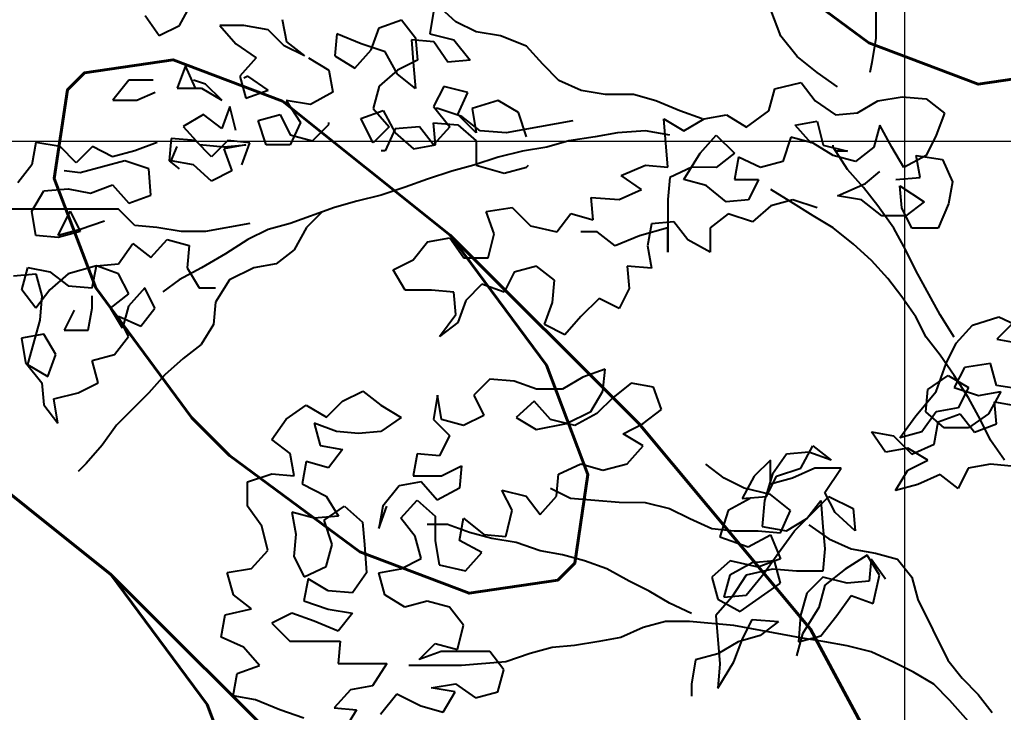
# Model space of a CAD drawing. Header units: millimetres. Extents: x 684983 to 685377, y 990360 to 990509.
# Drawn here: x 685003.382 to 685004.084, y 990443.63 to 990444.125 of the extents above; entities that cross this region are included whole.
import ezdxf

# ---------------------------------------------------------------- set-up
doc = ezdxf.new("R2010")
doc.units = ezdxf.units.MM
doc.layers.add('grid', color=8, linetype='Continuous', lineweight=9)
doc.layers.add('GRID LEVELS', color=7, linetype='Continuous', lineweight=13)
doc.layers.add('TEAK', color=7, linetype='Continuous')
doc.styles.get("Standard").update_dxf_attribs({"font": 'RomanS'})

# ---------------------------------------------------------------- blocks, each defined once
blk = doc.blocks.new('A$C25655A80')
at = {"color": 62}
for p, q in [((-0.36371, 1.73452), (-0.36374, 1.69703)), ((-0.69539, 1.7031), (-0.68864, 1.71559)), ((-0.57425, 1.71068), (-0.57619, 1.69915)), ((-0.56368, 1.7049), (-0.57233, 1.7126)), ((-0.40892, 1.69803), (-0.41372, 1.71053)), ((-0.71172, 1.70792), (-0.705, 1.6983)), ((-0.64636, 1.70594), (-0.64444, 1.69537)), ((-0.60022, 1.70205), (-0.58964, 1.70589)), ((-0.58964, 1.70589), (-0.58292, 1.69723)), ((-0.705, 1.6983), (-0.69539, 1.7031)), ((-0.67616, 1.70308), (-0.66848, 1.69443)), ((-0.66462, 1.70307), (-0.67616, 1.70308)), ((-0.65309, 1.70114), (-0.66462, 1.70307)), ((-0.64541, 1.69344), (-0.65309, 1.70114)), ((-0.60407, 1.69148), (-0.60022, 1.70205)), ((-0.55408, 1.70009), (-0.56368, 1.7049)), ((-0.62041, 1.69919), (-0.62138, 1.68862)), ((-0.60888, 1.69437), (-0.62041, 1.69919)), ((-0.57427, 1.6953), (-0.58484, 1.69627)), ((-0.58484, 1.69627), (-0.58389, 1.68377)), ((-0.58292, 1.69723), (-0.58197, 1.68666)), ((-0.57619, 1.69915), (-0.56465, 1.69625)), ((-0.56465, 1.69625), (-0.55697, 1.68663)), ((-0.54254, 1.69816), (-0.55408, 1.70009)), ((-0.53005, 1.69334), (-0.54254, 1.69816)), ((-0.40124, 1.68841), (-0.40892, 1.69803)), ((-0.36374, 1.69703), (-0.36567, 1.6855)), ((-0.66848, 1.69443), (-0.65887, 1.68769)), ((-0.6358, 1.68863), (-0.64541, 1.69344)), ((-0.64444, 1.69537), (-0.6358, 1.68863)), ((-0.61177, 1.68284), (-0.60407, 1.69148)), ((-0.59734, 1.69052), (-0.60888, 1.69437)), ((-0.56755, 1.68568), (-0.57427, 1.6953)), ((-0.52237, 1.68468), (-0.53005, 1.69334)), ((-0.65887, 1.68769), (-0.66657, 1.67904)), ((-0.63388, 1.68767), (-0.62427, 1.68189)), ((-0.62138, 1.68862), (-0.61177, 1.68284)), ((-0.59159, 1.67994), (-0.59734, 1.69052)), ((-0.58197, 1.68666), (-0.59158, 1.68186)), ((-0.55697, 1.68663), (-0.56755, 1.68568)), ((-0.39163, 1.68071), (-0.40124, 1.68841)), ((-0.69252, 1.68387), (-0.69637, 1.6733)), ((-0.68772, 1.6733), (-0.69252, 1.68387)), ((-0.62427, 1.68189), (-0.62236, 1.67131)), ((-0.59158, 1.68186), (-0.60024, 1.67418)), ((-0.58389, 1.68377), (-0.58294, 1.6732)), ((-0.51468, 1.67698), (-0.52237, 1.68468)), ((-0.36567, 1.6855), (-0.36664, 1.68069)), ((-0.71944, 1.67717), (-0.72714, 1.66756)), ((-0.70791, 1.67716), (-0.71944, 1.67717)), ((-0.68291, 1.67521), (-0.68868, 1.67714)), ((-0.66657, 1.67904), (-0.66369, 1.66847)), ((-0.66272, 1.67904), (-0.66465, 1.67808)), ((-0.65312, 1.6723), (-0.66272, 1.67904)), ((-0.58294, 1.6732), (-0.59159, 1.67994)), ((-0.50411, 1.67217), (-0.51468, 1.67698)), ((-0.38203, 1.67398), (-0.39163, 1.68071)), ((-0.69637, 1.6733), (-0.68484, 1.67329)), ((-0.68484, 1.67329), (-0.67523, 1.66752)), ((-0.67523, 1.66752), (-0.68291, 1.67521)), ((-0.66369, 1.66847), (-0.65312, 1.6723)), ((-0.60024, 1.67418), (-0.60314, 1.6636)), ((-0.56948, 1.67415), (-0.5743, 1.66454)), ((-0.55795, 1.67125), (-0.56948, 1.67415)), ((-0.41472, 1.66247), (-0.41183, 1.67304)), ((-0.41183, 1.67304), (-0.39933, 1.67591)), ((-0.39933, 1.67591), (-0.39261, 1.66726)), ((-0.72714, 1.66756), (-0.7156, 1.66755)), ((-0.7156, 1.66755), (-0.70695, 1.67139)), ((-0.62236, 1.67131), (-0.63293, 1.66555)), ((-0.56276, 1.66068), (-0.55795, 1.67125)), ((-0.49258, 1.67023), (-0.50411, 1.67217)), ((-0.47912, 1.67022), (-0.49258, 1.67023)), ((-0.46855, 1.66733), (-0.47912, 1.67022)), ((-0.36281, 1.66723), (-0.35127, 1.66914)), ((-0.35127, 1.66914), (-0.33974, 1.66817)), ((-0.33974, 1.66817), (-0.33109, 1.66143)), ((-0.67139, 1.66463), (-0.67524, 1.65406)), ((-0.66851, 1.65309), (-0.67139, 1.66463)), ((-0.64447, 1.66749), (-0.63775, 1.65691)), ((-0.63293, 1.66555), (-0.64447, 1.66749)), ((-0.60314, 1.6636), (-0.59545, 1.65495)), ((-0.5743, 1.66454), (-0.56661, 1.65492)), ((-0.57237, 1.66358), (-0.57334, 1.66358)), ((-0.56084, 1.65972), (-0.57237, 1.66358)), ((-0.54353, 1.6674), (-0.55603, 1.66356)), ((-0.55603, 1.66356), (-0.55412, 1.65202)), ((-0.53392, 1.66162), (-0.54353, 1.6674)), ((-0.45702, 1.66251), (-0.46855, 1.66733)), ((-0.39261, 1.66726), (-0.383, 1.66052)), ((-0.37243, 1.66147), (-0.36281, 1.66723)), ((-0.68389, 1.66079), (-0.69351, 1.65504)), ((-0.67524, 1.65406), (-0.68389, 1.66079)), ((-0.65794, 1.65789), (-0.64736, 1.66076)), ((-0.64736, 1.66076), (-0.64256, 1.65114)), ((-0.60891, 1.6588), (-0.59833, 1.66264)), ((-0.60315, 1.64726), (-0.60891, 1.6588)), ((-0.59833, 1.66264), (-0.59257, 1.65206)), ((-0.55412, 1.65202), (-0.56276, 1.66068)), ((-0.5522, 1.65298), (-0.56084, 1.65972)), ((-0.53009, 1.65008), (-0.53392, 1.66162)), ((-0.46471, 1.65867), (-0.45511, 1.65289)), ((-0.46281, 1.6356), (-0.46471, 1.65867)), ((-0.44645, 1.65865), (-0.45702, 1.66251)), ((-0.45511, 1.65289), (-0.44549, 1.65865)), ((-0.44549, 1.65865), (-0.43491, 1.66057)), ((-0.43491, 1.66057), (-0.4253, 1.65479)), ((-0.4253, 1.65479), (-0.41472, 1.66247)), ((-0.383, 1.66052), (-0.37243, 1.66147)), ((-0.33109, 1.66143), (-0.33494, 1.65086)), ((-0.69351, 1.65504), (-0.68582, 1.64638)), ((-0.6541, 1.64635), (-0.65794, 1.65789)), ((-0.63775, 1.65691), (-0.64257, 1.64634)), ((-0.63199, 1.64825), (-0.62429, 1.65593)), ((-0.62429, 1.65593), (-0.62429, 1.65689)), ((-0.59545, 1.65495), (-0.60315, 1.64726)), ((-0.59257, 1.65398), (-0.59739, 1.64341)), ((-0.58103, 1.65493), (-0.59257, 1.65398)), ((-0.57431, 1.64627), (-0.58103, 1.65493)), ((-0.56661, 1.65492), (-0.57431, 1.64627)), ((-0.5743, 1.65685), (-0.56277, 1.65588)), ((-0.57335, 1.64627), (-0.5743, 1.65685)), ((-0.56277, 1.65588), (-0.55412, 1.64818)), ((-0.50797, 1.65775), (-0.5397, 1.65201)), ((-0.40223, 1.65573), (-0.39166, 1.65764)), ((-0.39455, 1.64707), (-0.40223, 1.65573)), ((-0.39166, 1.65764), (-0.38878, 1.6461)), ((-0.36186, 1.65569), (-0.36475, 1.64512)), ((-0.3561, 1.64511), (-0.36186, 1.65569)), ((-0.69928, 1.64927), (-0.70025, 1.6387)), ((-0.68774, 1.6483), (-0.69928, 1.64927)), ((-0.64256, 1.65114), (-0.63199, 1.64825)), ((-0.59257, 1.65206), (-0.58393, 1.64436)), ((-0.5397, 1.65201), (-0.5522, 1.65298)), ((-0.49741, 1.65005), (-0.5099, 1.64814)), ((-0.48683, 1.65196), (-0.49741, 1.65005)), ((-0.47337, 1.65291), (-0.48683, 1.65196)), ((-0.46184, 1.65098), (-0.47337, 1.65291)), ((-0.44742, 1.64231), (-0.43973, 1.65096)), ((-0.43973, 1.65096), (-0.43108, 1.6423)), ((-0.40416, 1.64996), (-0.40801, 1.63843)), ((-0.39359, 1.64707), (-0.40416, 1.64996)), ((-0.33494, 1.65086), (-0.33976, 1.64125)), ((-0.76369, 1.64741), (-0.76562, 1.63684)), ((-0.75215, 1.64548), (-0.76369, 1.64741)), ((-0.74447, 1.63778), (-0.75215, 1.64548)), ((-0.73677, 1.64546), (-0.74447, 1.63778)), ((-0.72717, 1.64065), (-0.73677, 1.64546)), ((-0.70601, 1.64736), (-0.71659, 1.64352)), ((-0.69929, 1.6387), (-0.6964, 1.64543)), ((-0.68006, 1.6406), (-0.68774, 1.6483)), ((-0.68582, 1.64638), (-0.67429, 1.6454)), ((-0.67236, 1.64829), (-0.68006, 1.6406)), ((-0.66371, 1.64636), (-0.67429, 1.64444)), ((-0.67429, 1.6454), (-0.66371, 1.64636)), ((-0.67429, 1.64444), (-0.67045, 1.63387)), ((-0.66179, 1.64732), (-0.67236, 1.64829)), ((-0.66565, 1.63675), (-0.66179, 1.64732)), ((-0.64257, 1.64634), (-0.6541, 1.64635)), ((-0.58393, 1.64436), (-0.57335, 1.64627)), ((-0.55412, 1.64818), (-0.55413, 1.63664)), ((-0.52048, 1.64526), (-0.53202, 1.64335)), ((-0.5099, 1.64814), (-0.52048, 1.64526)), ((-0.38398, 1.64129), (-0.39359, 1.64707)), ((-0.38878, 1.6461), (-0.37725, 1.64321)), ((-0.38398, 1.64514), (-0.38398, 1.6461)), ((-0.37726, 1.63456), (-0.38398, 1.64514)), ((-0.36475, 1.64512), (-0.37341, 1.6384)), ((-0.35034, 1.6355), (-0.3561, 1.64511)), ((-0.71659, 1.64352), (-0.72717, 1.64065)), ((-0.59739, 1.64341), (-0.59931, 1.64341)), ((-0.54356, 1.64048), (-0.5551, 1.63664)), ((-0.53202, 1.64335), (-0.54356, 1.64048)), ((-0.45513, 1.62982), (-0.44742, 1.64231)), ((-0.43108, 1.6423), (-0.43974, 1.63558)), ((-0.42916, 1.64037), (-0.43109, 1.6298)), ((-0.41859, 1.63556), (-0.42916, 1.64037)), ((-0.37341, 1.6384), (-0.38398, 1.64129)), ((-0.37725, 1.64321), (-0.38302, 1.64322)), ((-0.33976, 1.64125), (-0.35034, 1.6355)), ((-0.34457, 1.64126), (-0.33207, 1.63932)), ((-0.34265, 1.63068), (-0.34457, 1.64126)), ((-0.76562, 1.63684), (-0.77236, 1.62819)), ((-0.7214, 1.63872), (-0.74255, 1.63297)), ((-0.70987, 1.63486), (-0.7214, 1.63872)), ((-0.70892, 1.62237), (-0.70987, 1.63486)), ((-0.70025, 1.6387), (-0.69545, 1.63485)), ((-0.68872, 1.63677), (-0.69929, 1.6387)), ((-0.68007, 1.62907), (-0.68872, 1.63677)), ((-0.5551, 1.63664), (-0.56567, 1.63377)), ((-0.55413, 1.63664), (-0.54068, 1.63279)), ((-0.54068, 1.63279), (-0.5301, 1.63566)), ((-0.5301, 1.63566), (-0.52914, 1.63662)), ((-0.48493, 1.63177), (-0.47339, 1.63657)), ((-0.47339, 1.63657), (-0.46281, 1.6356)), ((-0.45128, 1.63559), (-0.46185, 1.63079)), ((-0.43974, 1.63558), (-0.45128, 1.63559)), ((-0.40801, 1.63843), (-0.41859, 1.63556)), ((-0.33207, 1.63932), (-0.32727, 1.62875)), ((-0.74255, 1.63297), (-0.75024, 1.63394)), ((-0.67045, 1.63387), (-0.68007, 1.62907)), ((-0.56567, 1.63377), (-0.57721, 1.62994)), ((-0.47532, 1.62504), (-0.48493, 1.63177)), ((-0.46185, 1.63079), (-0.46283, 1.62022)), ((-0.36957, 1.6259), (-0.37726, 1.63456)), ((-0.36861, 1.62782), (-0.36188, 1.63358)), ((-0.35419, 1.62973), (-0.34265, 1.63068)), ((-0.73776, 1.62335), (-0.72718, 1.62719)), ((-0.72718, 1.62719), (-0.71949, 1.61853)), ((-0.58779, 1.6261), (-0.59933, 1.62227)), ((-0.57721, 1.62994), (-0.58779, 1.6261)), ((-0.44455, 1.62693), (-0.45513, 1.62982)), ((-0.43495, 1.61923), (-0.44455, 1.62693)), ((-0.43109, 1.6298), (-0.41956, 1.62979)), ((-0.41956, 1.62979), (-0.42437, 1.62018)), ((-0.38207, 1.62207), (-0.36861, 1.62782)), ((-0.36285, 1.61724), (-0.36957, 1.6259)), ((-0.35227, 1.62685), (-0.34074, 1.61914)), ((-0.35132, 1.61627), (-0.35227, 1.62685)), ((-0.32727, 1.62875), (-0.32921, 1.61817)), ((-0.76564, 1.61473), (-0.75986, 1.62433)), ((-0.75986, 1.62433), (-0.74833, 1.62529)), ((-0.74833, 1.62529), (-0.73776, 1.62335)), ((-0.71949, 1.61853), (-0.70892, 1.62237)), ((-0.59933, 1.62227), (-0.61087, 1.61939)), ((-0.49935, 1.62121), (-0.4859, 1.62024)), ((-0.4984, 1.61064), (-0.49935, 1.62121)), ((-0.4859, 1.62024), (-0.47532, 1.62504)), ((-0.40419, 1.6192), (-0.4138, 1.62498)), ((-0.37054, 1.62013), (-0.38207, 1.62207)), ((-0.62144, 1.61652), (-0.6426, 1.60885)), ((-0.61087, 1.61939), (-0.62144, 1.61652)), ((-0.54935, 1.61453), (-0.53685, 1.61644)), ((-0.53685, 1.61644), (-0.52821, 1.60778)), ((-0.46283, 1.62022), (-0.46285, 1.59522)), ((-0.42437, 1.62018), (-0.43495, 1.61923)), ((-0.4138, 1.61729), (-0.42246, 1.60961)), ((-0.40323, 1.62016), (-0.4138, 1.61729)), ((-0.39362, 1.61246), (-0.40419, 1.6192)), ((-0.39169, 1.61631), (-0.40323, 1.62016)), ((-0.36093, 1.61243), (-0.37054, 1.62013)), ((-0.35517, 1.60666), (-0.36285, 1.61724)), ((-0.34652, 1.60665), (-0.35132, 1.61627)), ((-0.34074, 1.61914), (-0.3494, 1.61242)), ((-0.32921, 1.61817), (-0.33402, 1.60664)), ((-0.7243, 1.61565), (-0.77621, 1.6157)), ((-0.76373, 1.60319), (-0.76564, 1.61473)), ((-0.75315, 1.60318), (-0.74738, 1.61471)), ((-0.74738, 1.61471), (-0.74258, 1.60509)), ((-0.71662, 1.60795), (-0.7243, 1.61565)), ((-0.62721, 1.6146), (-0.63491, 1.60692)), ((-0.54551, 1.60395), (-0.54935, 1.61453)), ((-0.51571, 1.60489), (-0.50897, 1.61353)), ((-0.50897, 1.61353), (-0.4984, 1.61064)), ((-0.43399, 1.61346), (-0.44265, 1.60674)), ((-0.42246, 1.60961), (-0.43399, 1.61346)), ((-0.38401, 1.60669), (-0.39362, 1.61246)), ((-0.3494, 1.61242), (-0.36093, 1.61243)), ((-0.73104, 1.60989), (-0.74258, 1.60605)), ((-0.70605, 1.60698), (-0.71662, 1.60795)), ((-0.69451, 1.60505), (-0.70605, 1.60698)), ((-0.66183, 1.60886), (-0.68298, 1.60504)), ((-0.6426, 1.60885), (-0.65318, 1.60597)), ((-0.63491, 1.60692), (-0.64069, 1.59635)), ((-0.52821, 1.60778), (-0.51571, 1.60489)), ((-0.46284, 1.60676), (-0.4763, 1.60293)), ((-0.47053, 1.60869), (-0.47246, 1.59812)), ((-0.45995, 1.60964), (-0.47053, 1.60869)), ((-0.46285, 1.59522), (-0.46284, 1.60676)), ((-0.45323, 1.60098), (-0.45995, 1.60964)), ((-0.44265, 1.60674), (-0.44266, 1.59521)), ((-0.37441, 1.59899), (-0.38401, 1.60669)), ((-0.34941, 1.59608), (-0.35517, 1.60666)), ((-0.33402, 1.60664), (-0.34652, 1.60665)), ((-0.75316, 1.60222), (-0.76373, 1.60319)), ((-0.74258, 1.60509), (-0.75316, 1.60222)), ((-0.74258, 1.60605), (-0.75315, 1.60318)), ((-0.68298, 1.60504), (-0.69451, 1.60505)), ((-0.65318, 1.60597), (-0.66279, 1.60117)), ((-0.57724, 1.60013), (-0.56666, 1.60205)), ((-0.56666, 1.60205), (-0.55994, 1.59243)), ((-0.54841, 1.59242), (-0.54551, 1.60395)), ((-0.49649, 1.60487), (-0.50418, 1.60487)), ((-0.48784, 1.59813), (-0.49649, 1.60487)), ((-0.4763, 1.60293), (-0.48784, 1.59813)), ((-0.72433, 1.5897), (-0.71759, 1.5993)), ((-0.71759, 1.5993), (-0.70894, 1.59257)), ((-0.70894, 1.59257), (-0.70125, 1.60121)), ((-0.70125, 1.60121), (-0.69067, 1.59832)), ((-0.69067, 1.59832), (-0.69165, 1.58774)), ((-0.66279, 1.60117), (-0.67337, 1.59446)), ((-0.58398, 1.59149), (-0.57724, 1.60013)), ((-0.47246, 1.59812), (-0.47055, 1.58754)), ((-0.44266, 1.59521), (-0.45323, 1.60098)), ((-0.36576, 1.59129), (-0.37441, 1.59899)), ((-0.67337, 1.59446), (-0.68492, 1.58774)), ((-0.64069, 1.59635), (-0.64935, 1.58963)), ((-0.34462, 1.58646), (-0.34941, 1.59608)), ((-0.7349, 1.58874), (-0.74836, 1.58491)), ((-0.73684, 1.57817), (-0.7349, 1.58874)), ((-0.7349, 1.58874), (-0.72433, 1.5897)), ((-0.72433, 1.58489), (-0.7349, 1.58874)), ((-0.64935, 1.58963), (-0.65992, 1.58771)), ((-0.59359, 1.58669), (-0.58398, 1.59149)), ((-0.55994, 1.59243), (-0.54841, 1.59242)), ((-0.52534, 1.58855), (-0.53592, 1.58568)), ((-0.51669, 1.58181), (-0.52534, 1.58855)), ((-0.48208, 1.58851), (-0.48113, 1.57794)), ((-0.47055, 1.58754), (-0.48208, 1.58851)), ((-0.35808, 1.58263), (-0.36576, 1.59129)), ((-0.77432, 1.58397), (-0.76375, 1.58492)), ((-0.77048, 1.57724), (-0.76759, 1.58781)), ((-0.76759, 1.58781), (-0.75702, 1.58588)), ((-0.76375, 1.58492), (-0.76087, 1.57435)), ((-0.75702, 1.58588), (-0.74837, 1.57914)), ((-0.74836, 1.58491), (-0.75702, 1.57723)), ((-0.71953, 1.57527), (-0.72433, 1.58489)), ((-0.68492, 1.58774), (-0.6955, 1.58198)), ((-0.69165, 1.58774), (-0.68589, 1.57812)), ((-0.65992, 1.58771), (-0.67146, 1.58196)), ((-0.58783, 1.57707), (-0.59359, 1.58669)), ((-0.53592, 1.58568), (-0.54073, 1.57607)), ((-0.3331, 1.5653), (-0.34462, 1.58646)), ((-0.74837, 1.57914), (-0.73684, 1.57817)), ((-0.6955, 1.58198), (-0.70319, 1.57622)), ((-0.67146, 1.58196), (-0.6782, 1.57139)), ((-0.5513, 1.57992), (-0.559, 1.57224)), ((-0.54073, 1.57607), (-0.5513, 1.57992)), ((-0.51766, 1.57124), (-0.51669, 1.58181)), ((-0.35136, 1.57397), (-0.35808, 1.58263)), ((-0.76376, 1.56858), (-0.77048, 1.57724)), ((-0.75702, 1.57723), (-0.76376, 1.56858)), ((-0.76087, 1.57435), (-0.76184, 1.56281)), ((-0.73684, 1.56856), (-0.73684, 1.57433)), ((-0.72819, 1.56855), (-0.71953, 1.57527)), ((-0.71184, 1.57815), (-0.71954, 1.5695)), ((-0.70704, 1.56853), (-0.71184, 1.57815)), ((-0.68589, 1.57812), (-0.6782, 1.57812)), ((-0.57534, 1.57706), (-0.58783, 1.57707)), ((-0.56476, 1.57609), (-0.57534, 1.57706)), ((-0.56381, 1.56552), (-0.56476, 1.57609)), ((-0.48113, 1.57794), (-0.48594, 1.56833)), ((-0.34464, 1.56435), (-0.35136, 1.57397)), ((-0.71954, 1.5695), (-0.72243, 1.55893)), ((-0.6782, 1.57139), (-0.67917, 1.56081)), ((-0.559, 1.57224), (-0.56285, 1.56167)), ((-0.52152, 1.56067), (-0.51766, 1.57124)), ((-0.49555, 1.57314), (-0.50421, 1.5645)), ((-0.48594, 1.56833), (-0.49555, 1.57314)), ((-0.7455, 1.5676), (-0.75031, 1.558)), ((-0.73878, 1.55799), (-0.73684, 1.56856)), ((-0.72243, 1.55893), (-0.72819, 1.56855)), ((-0.72435, 1.5647), (-0.71378, 1.55989)), ((-0.71955, 1.55508), (-0.72435, 1.5647)), ((-0.71378, 1.55989), (-0.70704, 1.56853)), ((-0.57151, 1.55495), (-0.56381, 1.56552)), ((-0.50421, 1.5645), (-0.51191, 1.55586)), ((-0.32638, 1.55472), (-0.3331, 1.5653)), ((-0.76184, 1.56281), (-0.76763, 1.54167)), ((-0.67917, 1.56081), (-0.68495, 1.55121)), ((-0.56285, 1.56167), (-0.57151, 1.55495)), ((-0.51191, 1.55586), (-0.52152, 1.56067)), ((-0.33984, 1.55474), (-0.34464, 1.56435)), ((-0.32542, 1.55184), (-0.31772, 1.56048)), ((-0.31772, 1.56048), (-0.30522, 1.56432)), ((-0.29753, 1.56239), (-0.30619, 1.55374)), ((-0.30522, 1.56432), (-0.29465, 1.5595)), ((-0.75993, 1.55608), (-0.7705, 1.55417)), ((-0.75417, 1.54646), (-0.75993, 1.55608)), ((-0.75031, 1.558), (-0.73878, 1.55799)), ((-0.7705, 1.55417), (-0.76859, 1.54263)), ((-0.72629, 1.54644), (-0.71955, 1.55508)), ((-0.68495, 1.55121), (-0.69361, 1.54449)), ((-0.33312, 1.54608), (-0.33984, 1.55474)), ((-0.33024, 1.54223), (-0.32542, 1.55184)), ((-0.30619, 1.55374), (-0.29562, 1.55181)), ((-0.75802, 1.53589), (-0.75417, 1.54646)), ((-0.73687, 1.54356), (-0.72629, 1.54644)), ((-0.3264, 1.53646), (-0.33312, 1.54608)), ((-0.76859, 1.54263), (-0.76091, 1.53301)), ((-0.76763, 1.54167), (-0.75802, 1.53589)), ((-0.73399, 1.53299), (-0.73687, 1.54356)), ((-0.69361, 1.54449), (-0.70227, 1.5368)), ((-0.33506, 1.52878), (-0.33024, 1.54223)), ((-0.30909, 1.54221), (-0.32159, 1.5403)), ((-0.30621, 1.53163), (-0.30909, 1.54221)), ((-0.70227, 1.5368), (-0.70996, 1.52816)), ((-0.4927, 1.5395), (-0.50328, 1.53566)), ((-0.49367, 1.52892), (-0.4927, 1.5395)), ((-0.3389, 1.52974), (-0.32928, 1.53646)), ((-0.32928, 1.53646), (-0.31967, 1.53069)), ((-0.32159, 1.5403), (-0.3264, 1.53069)), ((-0.31968, 1.52588), (-0.3264, 1.53646)), ((-0.76091, 1.53301), (-0.75996, 1.52244)), ((-0.74361, 1.52819), (-0.73399, 1.53299)), ((-0.5475, 1.53474), (-0.5552, 1.52706)), ((-0.53596, 1.53377), (-0.5475, 1.53474)), ((-0.52539, 1.52991), (-0.53596, 1.53377)), ((-0.50328, 1.53566), (-0.5129, 1.5299)), ((-0.48021, 1.53275), (-0.48887, 1.52603)), ((-0.46964, 1.53082), (-0.48021, 1.53275)), ((-0.75515, 1.52532), (-0.74361, 1.52819)), ((-0.70996, 1.52816), (-0.72536, 1.51279)), ((-0.61768, 1.52423), (-0.60807, 1.52903)), ((-0.60807, 1.52903), (-0.59942, 1.52229)), ((-0.5725, 1.52707), (-0.57443, 1.51554)), ((-0.57059, 1.51553), (-0.5725, 1.52707)), ((-0.5552, 1.52706), (-0.5504, 1.51744)), ((-0.5129, 1.5299), (-0.52539, 1.52991)), ((-0.49945, 1.51931), (-0.49367, 1.52892)), ((-0.4658, 1.52024), (-0.46964, 1.53082)), ((-0.34468, 1.51725), (-0.33506, 1.52878)), ((-0.33987, 1.51917), (-0.3389, 1.52974)), ((-0.3264, 1.53069), (-0.31487, 1.52684)), ((-0.31967, 1.53069), (-0.32449, 1.52108)), ((-0.31487, 1.52684), (-0.30429, 1.52875)), ((-0.30429, 1.52875), (-0.31007, 1.51818)), ((-0.29372, 1.5297), (-0.30621, 1.53163)), ((-0.75996, 1.52244), (-0.75324, 1.51378)), ((-0.75324, 1.51378), (-0.75515, 1.52532)), ((-0.64461, 1.5156), (-0.63499, 1.52232)), ((-0.63499, 1.52232), (-0.62538, 1.51655)), ((-0.62538, 1.51655), (-0.61768, 1.52423)), ((-0.52636, 1.52415), (-0.53502, 1.51646)), ((-0.51868, 1.51549), (-0.52636, 1.52415)), ((-0.48887, 1.52603), (-0.49656, 1.51835)), ((-0.31392, 1.5153), (-0.31968, 1.52588)), ((-0.30718, 1.52394), (-0.29661, 1.52201)), ((-0.30623, 1.51337), (-0.30718, 1.52394)), ((-0.59942, 1.52229), (-0.58981, 1.51651)), ((-0.51099, 1.51356), (-0.49945, 1.51931)), ((-0.49656, 1.51835), (-0.50714, 1.51259)), ((-0.47446, 1.51352), (-0.4658, 1.52024)), ((-0.33507, 1.51916), (-0.3418, 1.50956)), ((-0.33123, 1.51147), (-0.33987, 1.51917)), ((-0.32449, 1.52108), (-0.33507, 1.51916)), ((-0.33411, 1.51436), (-0.32353, 1.51819)), ((-0.32353, 1.51819), (-0.31681, 1.50953)), ((-0.31007, 1.51818), (-0.31969, 1.51146)), ((-0.65135, 1.506), (-0.64461, 1.5156)), ((-0.63115, 1.51367), (-0.62828, 1.50309)), ((-0.62058, 1.50981), (-0.63115, 1.51367)), ((-0.58981, 1.51651), (-0.59943, 1.50979)), ((-0.57443, 1.51554), (-0.56675, 1.50784)), ((-0.56002, 1.51264), (-0.57059, 1.51553)), ((-0.5504, 1.51744), (-0.56002, 1.51264)), ((-0.53502, 1.51646), (-0.52541, 1.51069)), ((-0.52541, 1.51069), (-0.51099, 1.51356)), ((-0.50714, 1.51259), (-0.51868, 1.51549)), ((-0.48408, 1.50873), (-0.47446, 1.51352)), ((-0.35238, 1.50668), (-0.34468, 1.51725)), ((-0.33604, 1.50378), (-0.33411, 1.51436)), ((-0.31681, 1.50953), (-0.30623, 1.51337)), ((-0.30912, 1.50568), (-0.31392, 1.5153)), ((-0.72536, 1.51279), (-0.7321, 1.50319)), ((-0.61001, 1.50884), (-0.62058, 1.50981)), ((-0.59943, 1.50979), (-0.61001, 1.50884)), ((-0.47447, 1.50295), (-0.48408, 1.50873)), ((-0.36584, 1.50958), (-0.35526, 1.50765)), ((-0.35912, 1.49996), (-0.36584, 1.50958)), ((-0.3418, 1.50956), (-0.35238, 1.50668)), ((-0.31969, 1.51146), (-0.33123, 1.51147)), ((-0.6427, 1.49926), (-0.65135, 1.506)), ((-0.56675, 1.50784), (-0.57156, 1.49823)), ((-0.35526, 1.50765), (-0.34662, 1.49899)), ((-0.34662, 1.49899), (-0.33604, 1.50378)), ((-0.3024, 1.49606), (-0.30912, 1.50568)), ((-0.7321, 1.50319), (-0.7398, 1.49454)), ((-0.64079, 1.48868), (-0.6427, 1.49926)), ((-0.62828, 1.50309), (-0.6177, 1.50116)), ((-0.6177, 1.50116), (-0.62444, 1.49251)), ((-0.58214, 1.4992), (-0.58407, 1.48863)), ((-0.57156, 1.49823), (-0.58214, 1.4992)), ((-0.48217, 1.4943), (-0.47447, 1.50295)), ((-0.40622, 1.49904), (-0.41296, 1.48943)), ((-0.39564, 1.49999), (-0.40622, 1.49904)), ((-0.3995, 1.49231), (-0.39372, 1.50288)), ((-0.38507, 1.49614), (-0.39564, 1.49999)), ((-0.39372, 1.50288), (-0.38507, 1.49614)), ((-0.34854, 1.50187), (-0.35912, 1.49996)), ((-0.33893, 1.4961), (-0.34854, 1.50187)), ((-0.7398, 1.49454), (-0.74364, 1.4907)), ((-0.63501, 1.49541), (-0.63695, 1.48483)), ((-0.62444, 1.49251), (-0.63501, 1.49541)), ((-0.51486, 1.48953), (-0.50428, 1.49432)), ((-0.50428, 1.49432), (-0.49371, 1.49143)), ((-0.49371, 1.49143), (-0.48217, 1.4943)), ((-0.43603, 1.48753), (-0.44468, 1.49427)), ((-0.41391, 1.49616), (-0.42161, 1.48848)), ((-0.41392, 1.48463), (-0.41391, 1.49616)), ((-0.34855, 1.4913), (-0.33893, 1.4961)), ((-0.6629, 1.48582), (-0.65136, 1.48965)), ((-0.65136, 1.48965), (-0.64079, 1.48868)), ((-0.57061, 1.48862), (-0.56099, 1.49342)), ((-0.56099, 1.49342), (-0.56197, 1.48284)), ((-0.51583, 1.47895), (-0.51486, 1.48953)), ((-0.41104, 1.48847), (-0.3995, 1.49231)), ((-0.39277, 1.4923), (-0.40335, 1.4875)), ((-0.38027, 1.49229), (-0.39277, 1.4923)), ((-0.38797, 1.48076), (-0.38027, 1.49229)), ((-0.35433, 1.48169), (-0.34855, 1.4913)), ((-0.31971, 1.49223), (-0.32452, 1.48262)), ((-0.30913, 1.49415), (-0.31971, 1.49223)), ((-0.2976, 1.49317), (-0.30913, 1.49415)), ((-0.66291, 1.47428), (-0.6629, 1.48582)), ((-0.58023, 1.48574), (-0.5908, 1.48383)), ((-0.58407, 1.48863), (-0.57061, 1.48862)), ((-0.57255, 1.47708), (-0.58023, 1.48574)), ((-0.42642, 1.48272), (-0.43603, 1.48753)), ((-0.42161, 1.48848), (-0.42739, 1.47791)), ((-0.41296, 1.48943), (-0.41681, 1.47694)), ((-0.41585, 1.47886), (-0.41104, 1.48847)), ((-0.40335, 1.4875), (-0.41392, 1.48463)), ((-0.33317, 1.48936), (-0.34375, 1.48456)), ((-0.32452, 1.48262), (-0.33317, 1.48936)), ((-0.63695, 1.48483), (-0.62542, 1.47905)), ((-0.5908, 1.48383), (-0.5985, 1.47422)), ((-0.56197, 1.48284), (-0.57255, 1.47708)), ((-0.54178, 1.48186), (-0.53025, 1.47897)), ((-0.53698, 1.47224), (-0.54178, 1.48186)), ((-0.51871, 1.4828), (-0.5091, 1.47799)), ((-0.41393, 1.47982), (-0.42642, 1.48272)), ((-0.38317, 1.47114), (-0.38797, 1.48076)), ((-0.34375, 1.48456), (-0.35433, 1.48169)), ((-0.62542, 1.47905), (-0.61966, 1.46944)), ((-0.58986, 1.46845), (-0.58216, 1.47709)), ((-0.58216, 1.47709), (-0.57351, 1.46939)), ((-0.53025, 1.47897), (-0.52353, 1.47031)), ((-0.52353, 1.47031), (-0.51583, 1.47895)), ((-0.5091, 1.47799), (-0.48603, 1.47604)), ((-0.48603, 1.47604), (-0.47353, 1.47603)), ((-0.47353, 1.47603), (-0.462, 1.47314)), ((-0.42354, 1.47791), (-0.43412, 1.47215)), ((-0.42739, 1.47791), (-0.41585, 1.47886)), ((-0.41681, 1.47694), (-0.41779, 1.46445)), ((-0.40432, 1.47212), (-0.41393, 1.47982)), ((-0.40241, 1.46251), (-0.38605, 1.47884)), ((-0.39664, 1.46827), (-0.3899, 1.47692)), ((-0.3899, 1.47692), (-0.38895, 1.46442)), ((-0.38605, 1.47884), (-0.37452, 1.47306)), ((-0.65619, 1.46466), (-0.66291, 1.47428)), ((-0.64176, 1.47138), (-0.63985, 1.4608)), ((-0.63119, 1.46849), (-0.64176, 1.47138)), ((-0.62639, 1.46752), (-0.61677, 1.47424)), ((-0.61677, 1.47424), (-0.60812, 1.46654)), ((-0.60044, 1.46365), (-0.59658, 1.47422)), ((-0.5985, 1.47422), (-0.60044, 1.46365)), ((-0.53988, 1.45975), (-0.53698, 1.47224)), ((-0.462, 1.47314), (-0.45239, 1.46832)), ((-0.43412, 1.47215), (-0.43798, 1.45966)), ((-0.40914, 1.46155), (-0.40432, 1.47212)), ((-0.37357, 1.46248), (-0.38317, 1.47114)), ((-0.37452, 1.47306), (-0.37357, 1.46248)), ((-0.61966, 1.46944), (-0.63119, 1.46849)), ((-0.62255, 1.45598), (-0.62639, 1.46752)), ((-0.60812, 1.46654), (-0.60717, 1.45597)), ((-0.58314, 1.45979), (-0.58986, 1.46845)), ((-0.57351, 1.46939), (-0.57352, 1.45786)), ((-0.56199, 1.45785), (-0.56006, 1.46842)), ((-0.56006, 1.46842), (-0.55045, 1.46072)), ((-0.45239, 1.46832), (-0.44182, 1.46351)), ((-0.40625, 1.46251), (-0.39664, 1.46827)), ((-0.65332, 1.45313), (-0.65619, 1.46466)), ((-0.56775, 1.46554), (-0.57736, 1.46555)), ((-0.55718, 1.46169), (-0.56775, 1.46554)), ((-0.54661, 1.4588), (-0.55718, 1.46169)), ((-0.44182, 1.46351), (-0.43125, 1.46254)), ((-0.43125, 1.46254), (-0.41971, 1.46252)), ((-0.41971, 1.46252), (-0.40914, 1.46155)), ((-0.41779, 1.46445), (-0.40625, 1.46251)), ((-0.41011, 1.45194), (-0.40241, 1.46251)), ((-0.39568, 1.46539), (-0.38607, 1.45865)), ((-0.38895, 1.46442), (-0.388, 1.45384)), ((-0.63985, 1.4608), (-0.64082, 1.45023)), ((-0.58026, 1.44921), (-0.58314, 1.45979)), ((-0.57352, 1.45786), (-0.57161, 1.44632)), ((-0.55142, 1.45207), (-0.56199, 1.45785)), ((-0.55045, 1.46072), (-0.53988, 1.45975)), ((-0.53507, 1.45686), (-0.54661, 1.4588)), ((-0.52354, 1.45301), (-0.53507, 1.45686)), ((-0.43798, 1.45966), (-0.42453, 1.45484)), ((-0.42453, 1.45484), (-0.41395, 1.4606)), ((-0.41395, 1.4606), (-0.40915, 1.44906)), ((-0.38607, 1.45865), (-0.3755, 1.45383)), ((-0.66101, 1.44448), (-0.65332, 1.45313)), ((-0.62545, 1.44541), (-0.62255, 1.45598)), ((-0.60717, 1.45597), (-0.60622, 1.44251)), ((-0.55912, 1.44343), (-0.55142, 1.45207)), ((-0.51297, 1.45107), (-0.52354, 1.45301)), ((-0.388, 1.45384), (-0.38897, 1.44327)), ((-0.3755, 1.45383), (-0.36397, 1.4519)), ((-0.64082, 1.45023), (-0.63602, 1.44061)), ((-0.58988, 1.44442), (-0.58026, 1.44921)), ((-0.5024, 1.44818), (-0.51297, 1.45107)), ((-0.49183, 1.44433), (-0.5024, 1.44818)), ((-0.43318, 1.44812), (-0.44184, 1.44043)), ((-0.41973, 1.44522), (-0.43318, 1.44812)), ((-0.41203, 1.4481), (-0.42261, 1.44715)), ((-0.40915, 1.44906), (-0.41973, 1.44522)), ((-0.41685, 1.44233), (-0.41011, 1.45194)), ((-0.40916, 1.43752), (-0.41203, 1.4481)), ((-0.36781, 1.45094), (-0.37839, 1.44422)), ((-0.36205, 1.44132), (-0.36781, 1.45094)), ((-0.36589, 1.44902), (-0.36686, 1.43844)), ((-0.35917, 1.4394), (-0.36589, 1.44902)), ((-0.36397, 1.4519), (-0.35339, 1.44901)), ((-0.35339, 1.44901), (-0.34667, 1.44035)), ((-0.67255, 1.44257), (-0.66101, 1.44448)), ((-0.63602, 1.44061), (-0.62545, 1.44541)), ((-0.60045, 1.4425), (-0.58988, 1.44442)), ((-0.57161, 1.44632), (-0.55912, 1.44343)), ((-0.48126, 1.43855), (-0.49183, 1.44433)), ((-0.42261, 1.44715), (-0.43319, 1.44139)), ((-0.413, 1.44425), (-0.4255, 1.44138)), ((-0.40146, 1.44328), (-0.413, 1.44425)), ((-0.38897, 1.44327), (-0.40146, 1.44328)), ((-0.37839, 1.44422), (-0.38801, 1.43654)), ((-0.66968, 1.43199), (-0.67255, 1.44257)), ((-0.6341, 1.43965), (-0.63604, 1.42908)), ((-0.6245, 1.43387), (-0.6341, 1.43965)), ((-0.60622, 1.44251), (-0.61296, 1.4329)), ((-0.59758, 1.43193), (-0.60045, 1.4425)), ((-0.47165, 1.43373), (-0.48126, 1.43855)), ((-0.44184, 1.44043), (-0.43897, 1.42986)), ((-0.43319, 1.44139), (-0.43608, 1.43082)), ((-0.4255, 1.44138), (-0.43224, 1.43081)), ((-0.42551, 1.43177), (-0.41685, 1.44233)), ((-0.38897, 1.44039), (-0.39667, 1.4327)), ((-0.37744, 1.43749), (-0.38897, 1.44039)), ((-0.36686, 1.43844), (-0.37744, 1.43749)), ((-0.36495, 1.42787), (-0.36205, 1.44132)), ((-0.34667, 1.44035), (-0.3438, 1.42977)), ((-0.61296, 1.4329), (-0.6245, 1.43387)), ((-0.46204, 1.42796), (-0.47165, 1.43373)), ((-0.4284, 1.42408), (-0.40916, 1.43752)), ((-0.38801, 1.43654), (-0.39091, 1.42597)), ((-0.66103, 1.42525), (-0.66968, 1.43199)), ((-0.63604, 1.42908), (-0.6245, 1.42522)), ((-0.58797, 1.42615), (-0.59758, 1.43193)), ((-0.5774, 1.42902), (-0.58797, 1.42615)), ((-0.56682, 1.42613), (-0.5774, 1.42902)), ((-0.43224, 1.43081), (-0.43994, 1.42217)), ((-0.43897, 1.42986), (-0.4284, 1.42408)), ((-0.43608, 1.43082), (-0.42551, 1.43177)), ((-0.39667, 1.4327), (-0.39956, 1.42213)), ((-0.38226, 1.42212), (-0.37552, 1.43172)), ((-0.37552, 1.43172), (-0.36495, 1.42787)), ((-0.3438, 1.42977), (-0.32941, 1.40092)), ((-0.67353, 1.42238), (-0.66103, 1.42525)), ((-0.6245, 1.42522), (-0.61297, 1.42329)), ((-0.5601, 1.41747), (-0.56682, 1.42613)), ((-0.45147, 1.42314), (-0.46204, 1.42796)), ((-0.39091, 1.42597), (-0.39861, 1.41348)), ((-0.67546, 1.41181), (-0.67353, 1.42238)), ((-0.64181, 1.42331), (-0.65143, 1.41852)), ((-0.63124, 1.41946), (-0.64181, 1.42331)), ((-0.61971, 1.41464), (-0.63124, 1.41946)), ((-0.61297, 1.42329), (-0.61971, 1.41464)), ((-0.46397, 1.41931), (-0.47455, 1.41643)), ((-0.45244, 1.4193), (-0.46397, 1.41931)), ((-0.43129, 1.41735), (-0.45244, 1.4193)), ((-0.43994, 1.42217), (-0.43803, 1.3991)), ((-0.42745, 1.41062), (-0.42263, 1.42023)), ((-0.42263, 1.42023), (-0.41014, 1.41926)), ((-0.39956, 1.42213), (-0.40053, 1.40964)), ((-0.38996, 1.41251), (-0.38226, 1.42212)), ((-0.65143, 1.41852), (-0.64278, 1.40986)), ((-0.563, 1.40594), (-0.5601, 1.41747)), ((-0.47455, 1.41643), (-0.48513, 1.41164)), ((-0.39957, 1.41156), (-0.43129, 1.41735)), ((-0.41014, 1.41926), (-0.4188, 1.41254)), ((-0.66489, 1.40699), (-0.67546, 1.41181)), ((-0.48513, 1.41164), (-0.4957, 1.40972)), ((-0.4313, 1.40005), (-0.42745, 1.41062)), ((-0.4188, 1.41254), (-0.42937, 1.40966)), ((-0.39861, 1.41348), (-0.4015, 1.40291)), ((-0.40053, 1.40964), (-0.38996, 1.41251)), ((-0.38804, 1.40962), (-0.39957, 1.41156)), ((-0.65721, 1.39833), (-0.66489, 1.40699)), ((-0.64278, 1.40986), (-0.61875, 1.40984)), ((-0.61875, 1.40984), (-0.61972, 1.39926)), ((-0.58127, 1.40115), (-0.57357, 1.40883)), ((-0.57357, 1.40883), (-0.563, 1.40594)), ((-0.51782, 1.40686), (-0.52839, 1.40398)), ((-0.50724, 1.40781), (-0.51782, 1.40686)), ((-0.4957, 1.40972), (-0.50724, 1.40781)), ((-0.42937, 1.40966), (-0.43899, 1.4039)), ((-0.37746, 1.40769), (-0.38804, 1.40962)), ((-0.36593, 1.4048), (-0.37746, 1.40769)), ((-0.57069, 1.40498), (-0.58127, 1.40115)), ((-0.54762, 1.40496), (-0.57069, 1.40498)), ((-0.5409, 1.39631), (-0.54762, 1.40496)), ((-0.52839, 1.40398), (-0.53993, 1.40015)), ((-0.44957, 1.40103), (-0.4515, 1.38949)), ((-0.43899, 1.4039), (-0.44957, 1.40103)), ((-0.35536, 1.39998), (-0.36593, 1.4048)), ((-0.32941, 1.40092), (-0.32268, 1.39226)), ((-0.66779, 1.3945), (-0.65721, 1.39833)), ((-0.61972, 1.39926), (-0.59665, 1.39924)), ((-0.59665, 1.39924), (-0.60339, 1.38867)), ((-0.56108, 1.39825), (-0.58608, 1.39827)), ((-0.53993, 1.40015), (-0.56108, 1.39825)), ((-0.54379, 1.38573), (-0.5409, 1.39631)), ((-0.43901, 1.38756), (-0.4313, 1.40005)), ((-0.43803, 1.3991), (-0.43901, 1.38756)), ((-0.34575, 1.39517), (-0.35536, 1.39998)), ((-0.66972, 1.38393), (-0.66779, 1.3945)), ((-0.33615, 1.38939), (-0.34575, 1.39517)), ((-0.32268, 1.39226), (-0.315, 1.38456)), ((-0.61396, 1.38676), (-0.62166, 1.37811)), ((-0.60339, 1.38867), (-0.61396, 1.38676)), ((-0.57551, 1.38769), (-0.56397, 1.3896)), ((-0.56398, 1.38575), (-0.57551, 1.38769)), ((-0.56397, 1.3896), (-0.55437, 1.38286)), ((-0.4515, 1.38949), (-0.45151, 1.38373)), ((-0.32846, 1.38169), (-0.33615, 1.38939)), ((-0.65915, 1.38199), (-0.66972, 1.38393)), ((-0.64762, 1.37718), (-0.65915, 1.38199)), ((-0.59955, 1.37521), (-0.59186, 1.38482)), ((-0.59186, 1.38482), (-0.58033, 1.37904)), ((-0.56975, 1.37614), (-0.56398, 1.38575)), ((-0.55437, 1.38286), (-0.54379, 1.38573)), ((-0.315, 1.38456), (-0.30828, 1.37591)), ((-0.63609, 1.37332), (-0.64762, 1.37718)), ((-0.62166, 1.37811), (-0.61109, 1.37714)), ((-0.61109, 1.37714), (-0.61687, 1.36754)), ((-0.58033, 1.37904), (-0.56975, 1.37614)), ((-0.3131, 1.36437), (-0.32846, 1.38169))]:
    blk.add_line(p, q, dxfattribs=at)
blk = doc.blocks.new('TR')
blk.add_blockref('A$C25655A80', (0.01921, 0.01485, 1.34531))

msp = doc.modelspace()

# ---------------------------------------------------------------- linework, layer by layer
at = {"layer": 'grid'}
for p, q in [((685004.01363, 990509.15479), (685004.01363, 990377.92352)), ((685085.19566, 990444.03806), (684982.76357, 990444.03806))]:
    msp.add_line(p, q, dxfattribs=at)

# ---------------------------------------------------------------- block references
at = {"layer": 'TEAK', "xscale": 1.5, "yscale": 1.5, "zscale": 1.5}
msp.add_blockref('TR', (685004.51, 990441.544, 99.872), dxfattribs=at)

# ---------------------------------------------------------------- texts
at = {"layer": 'GRID LEVELS', "width": 0.5}
msp.add_text('99.908', height=0.8, rotation=45, dxfattribs=at).set_placement((685003.62998, 990443.15777, 99.90768))

doc.saveas('drawing.dxf')
